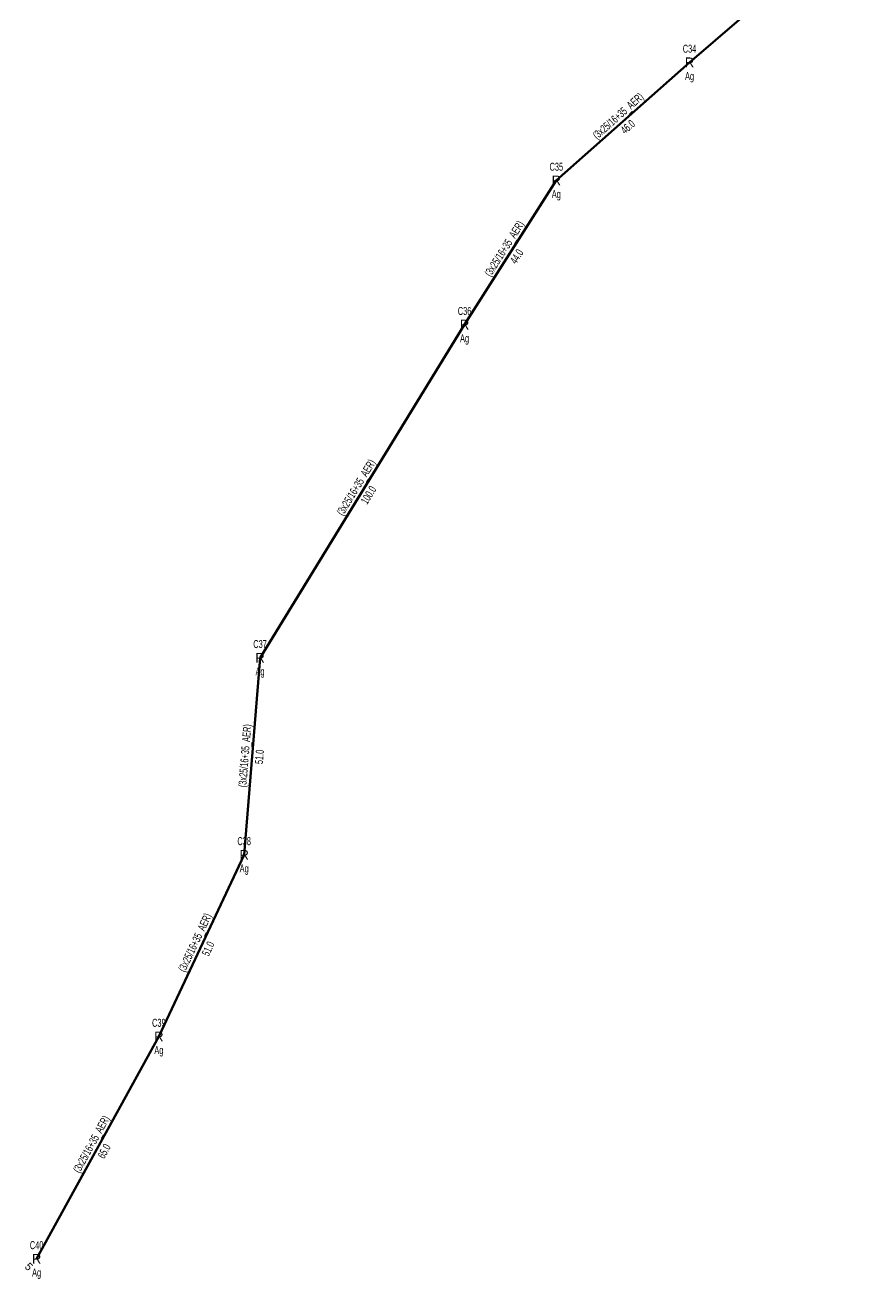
# Model space of a CAD drawing. Header units: millimetres. Extents: x 533588 to 538589, y 4082985 to 4086946.
# Drawn here: x 535194.9 to 535407.8, y 4085744.8 to 4086066 of the extents above; entities that cross this region are included whole.
import ezdxf
from ezdxf.enums import TextEntityAlignment as Align

# ---------------------------------------------------------------- set-up
doc = ezdxf.new("R2010")
doc.units = ezdxf.units.MM
doc.layers.add('DIREK_AG_MEVCUT', color=120, linetype='Continuous', lineweight=25)
doc.layers.add('HAT_AG_HAVAI_MEVCUT', color=126, linetype='Continuous', lineweight=50)
doc.styles.add('Direk', font='B_CAD')
doc.styles.get("Standard").update_dxf_attribs({"font": 'Arial'})

msp = doc.modelspace()

# ---------------------------------------------------------------- linework, layer by layer
at = {"layer": 'HAT_AG_HAVAI_MEVCUT'}
for p, q in [((535365.134038, 4086056.40134), (535407.776508, 4086093.129324)), ((535330.994189, 4086026.170301), (535365.134038, 4086056.40134)), ((535307.480936, 4085989.221381), (535330.994189, 4086026.170301)), ((535255.075122, 4085903.899686), (535307.480936, 4085989.221381)), ((535250.998474, 4085853.414361), (535255.075122, 4085903.899686)), ((535229.135052, 4085806.884201), (535250.998474, 4085853.414361)), ((535197.809196, 4085749.921972), (535229.135052, 4085806.884201))]:
    msp.add_line(p, q, dxfattribs=at)

# ---------------------------------------------------------------- texts
at = {"layer": 'DIREK_AG_MEVCUT', "width": 0.53}
for s, p in [('C34', (535365.134038, 4086059.90134)), ('Ag', (535365.134038, 4086052.90134)), ('C35', (535330.994189, 4086029.670301)), ('Ag', (535330.994189, 4086022.670301)), ('C36', (535307.480936, 4085992.721381)), ('Ag', (535307.480936, 4085985.721381)), ('C37', (535255.075122, 4085907.399686)), ('Ag', (535255.075122, 4085900.399686)), ('C38', (535250.998474, 4085856.914361)), ('Ag', (535250.998474, 4085849.914361)), ('C39', (535229.135052, 4085810.384201)), ('Ag', (535229.135052, 4085803.384201)), ('C40', (535197.809196, 4085753.421972)), ('Ag', (535197.809196, 4085746.421972))]:
    msp.add_text(s, height=2.05, dxfattribs=at).set_placement(p, align=Align.MIDDLE_CENTER)
at = {"layer": 'DIREK_AG_MEVCUT', "style": 'Direk'}
for p in [(535365.134038, 4086056.40134), (535330.994189, 4086026.170301), (535307.480936, 4085989.221381), (535255.075122, 4085903.899686), (535250.998474, 4085853.414361), (535229.135052, 4085806.884201), (535197.809196, 4085749.921972)]:
    msp.add_text('R', height=2.5, dxfattribs=at).set_placement(p, align=Align.MIDDLE_CENTER)
at = {"layer": 'DIREK_AG_MEVCUT', "color": 32, "style": 'Direk'}
msp.add_text('5', height=2, rotation=315.000001, dxfattribs=at).set_placement((535195.829297, 4085747.942073), align=Align.MIDDLE_CENTER)
at = {"layer": 'HAT_AG_HAVAI_MEVCUT', "lineweight": 30, "width": 0.53}
for rotation, p in [(41.52508, (535347.500608, 4086041.922187, 267682.567019)), (57.528472, (535318.520453, 4086008.15219, 267665.497095)), (58.441155, (535280.553742, 4085947.005401, 267653.740468)), (85.38343, (535252.189556, 4085878.725438, 267627.537561)), (64.832278, (535239.297456, 4085830.51076, 267625.499237)), (61.191809, (535212.727322, 4085778.812684, 267614.567526))]:
    msp.add_text('(3x25/16+35_AER)', height=2.05, rotation=rotation, dxfattribs=at).set_placement(p, align=Align.CENTER)
for s, rotation, p in [('46.0', 41.52508, (535348.627619, 4086040.649455, 267682.567019)), ('44.0', 57.528472, (535319.954672, 4086007.239493, 267665.497095)), ('100.0', 58.441155, (535282.002317, 4085946.115666, 267653.740468)), ('51.0', 85.38343, (535253.884041, 4085878.588609, 267627.537561)), ('51.0', 64.832278, (535240.83607, 4085829.787802, 267625.499237)), ('65.0', 61.191809, (535214.216926, 4085777.993489, 267614.567526))]:
    msp.add_text(s, height=2.05, rotation=rotation, dxfattribs=at).set_placement(p, align=Align.TOP_CENTER)

doc.saveas('drawing.dxf')
